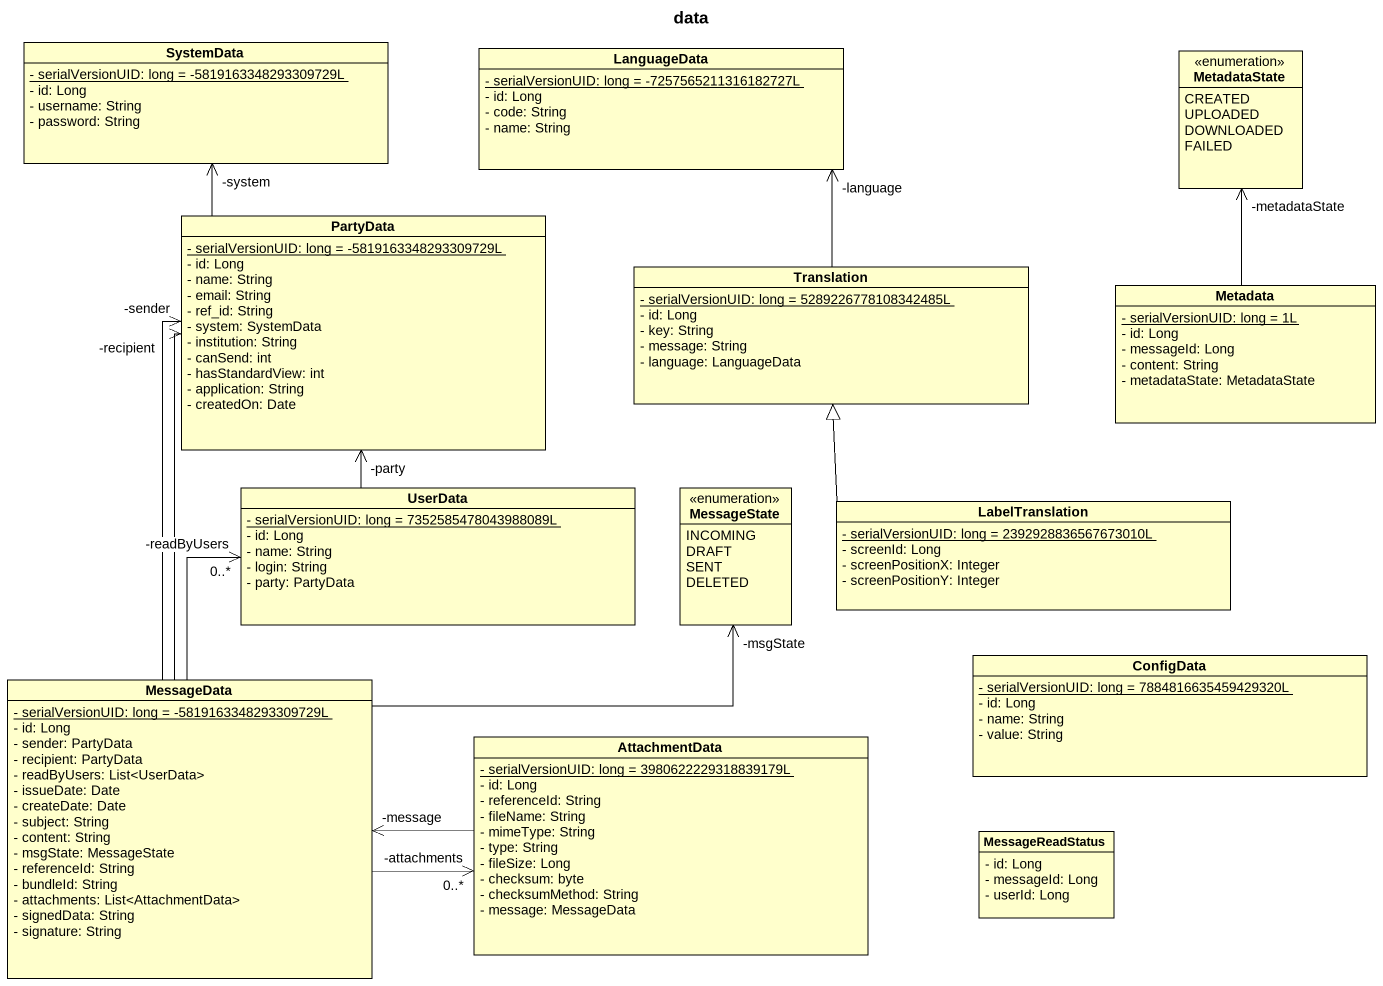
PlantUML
@startuml
title data
hide circle
hide empty members
skinparam classAttributeIconSize 0
class SystemData {
  {static} - serialVersionUID: long = -5819163348293309729L
  - id: Long
  - username: String
  - password: String
}
class LanguageData {
  {static} - serialVersionUID: long = -7257565211316182727L
  - id: Long
  - code: String
  - name: String
}
enum MetadataState {
  CREATED
  UPLOADED
  DOWNLOADED
  FAILED
}
class PartyData {
  {static} - serialVersionUID: long = -5819163348293309729L
  - id: Long
  - name: String
  - email: String
  - ref_id: String
  - system: SystemData
  - institution: String
  - canSend: int
  - hasStandardView: int
  - application: String
  - createdOn: Date
}
class Translation {
  {static} - serialVersionUID: long = 5289226778108342485L
  - id: Long
  - key: String
  - message: String
  - language: LanguageData
}
class Metadata {
  {static} - serialVersionUID: long = 1L
  - id: Long
  - messageId: Long
  - content: String
  - metadataState: MetadataState
}
class UserData {
  {static} - serialVersionUID: long = 7352585478043988089L
  - id: Long
  - name: String
  - login: String
  - party: PartyData
}
enum MessageState {
  INCOMING
  DRAFT
  SENT
  DELETED
}
class LabelTranslation {
  {static} - serialVersionUID: long = 2392928836567673010L
  - screenId: Long
  - screenPositionX: Integer
  - screenPositionY: Integer
}
class ConfigData {
  {static} - serialVersionUID: long = 7884816635459429320L
  - id: Long
  - name: String
  - value: String
}
class MessageData {
  {static} - serialVersionUID: long = -5819163348293309729L
  - id: Long
  - sender: PartyData
  - recipient: PartyData
  - readByUsers: List<UserData>
  - issueDate: Date
  - createDate: Date
  - subject: String
  - content: String
  - msgState: MessageState
  - referenceId: String
  - bundleId: String
  - attachments: List<AttachmentData>
  - signedData: String
  - signature: String
}
class AttachmentData {
  {static} - serialVersionUID: long = 3980622229318839179L
  - id: Long
  - referenceId: String
  - fileName: String
  - mimeType: String
  - type: String
  - fileSize: Long
  - checksum: byte
  - checksumMethod: String
  - message: MessageData
}
class MessageReadStatus {
  - id: Long
  - messageId: Long
  - userId: Long
}
PartyData -up-> "-system" SystemData
Translation -up-> "-language" LanguageData
Metadata -up-> "-metadataState" MetadataState
UserData -up-> "-party" PartyData
LabelTranslation -up-|> Translation
MessageData -up-> "-sender" PartyData
MessageData -up-> "-recipient" PartyData
MessageData -up-> "-readByUsers\n0..*" UserData
MessageData -right-> "-msgState" MessageState
MessageData -right-> "-attachments\n0..*" AttachmentData
AttachmentData -left-> "-message" MessageData
@enduml
